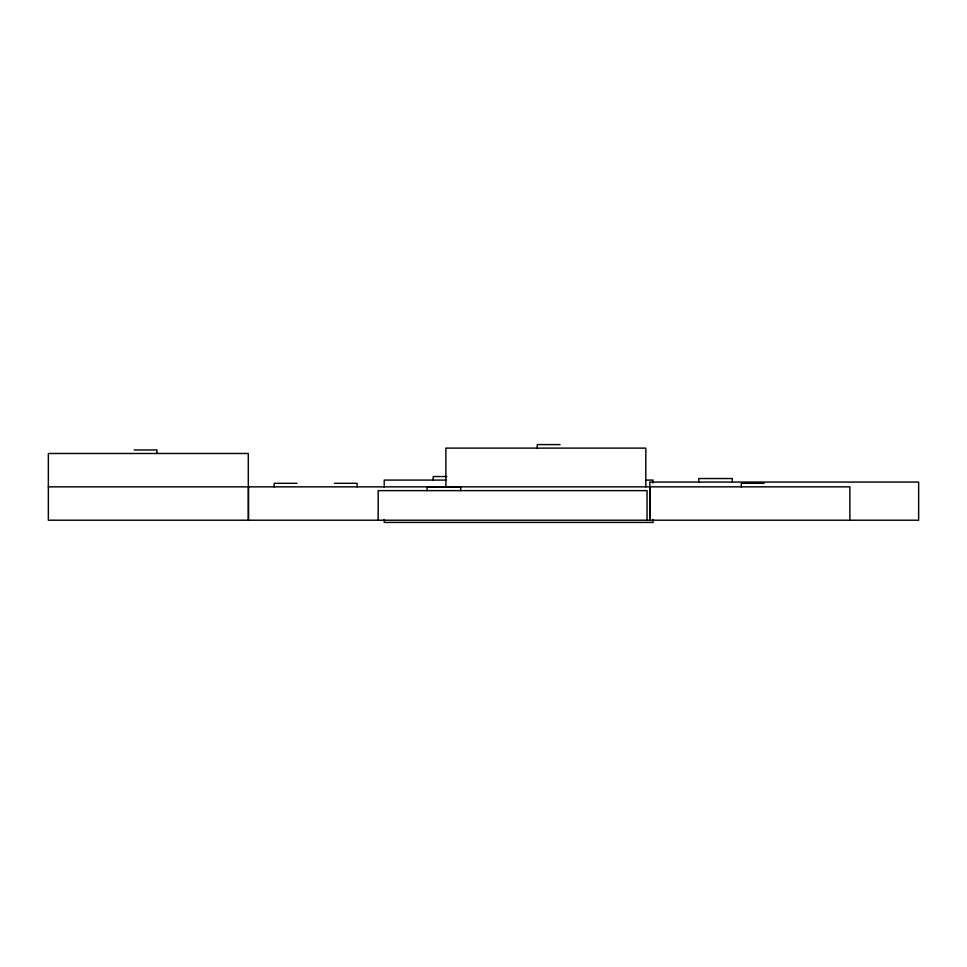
<?xml version="1.0" encoding="UTF-8"?>
<svg xmlns="http://www.w3.org/2000/svg" width="967" height="967" viewBox="0 0 967 967"><rect width="100%" height="100%" fill="white"/><g stroke="black" fill="none" stroke-linecap="round" stroke-linejoin="round"><path stroke-width="1.45" d="M560.026 444.59L537.253 444.59L537.253 448.12M134.159 449.957L156.932 449.957L156.932 453.487M446.827 476.55L433.18 476.55L433.18 480.079M446.319 480.079L384.225 480.079L384.225 487.38M645.533 480.079L653.088 480.079L653.088 482.992M296.954 483.319L274.181 483.319L274.181 486.848M334.352 483.319L357.125 483.319L357.125 486.848M764.063 483.319L741.29 483.319L741.29 486.848M48.35 486.848L849.872 486.848L849.872 520.21M732.321 482.062L732.321 478.532L698.742 478.532L698.742 482.062M653.088 519.484L653.088 522.41L384.225 522.41L384.225 519.484M650.175 486.848L650.175 520.21M649.921 486.848L649.921 520.21M649.788 486.474L649.788 482.062L918.65 482.062L918.65 520.21L48.35 520.21L48.35 453.487L248.301 453.487L248.301 520.21M647.032 520.21L647.032 490.632L378.17 490.632L378.17 520.21M645.823 486.848L645.823 448.12L445.884 448.12L445.884 486.848M460.703 490.632L460.703 487.102L427.124 487.102L427.124 490.632M248.543 486.848L248.543 520.21"/></g></svg>
